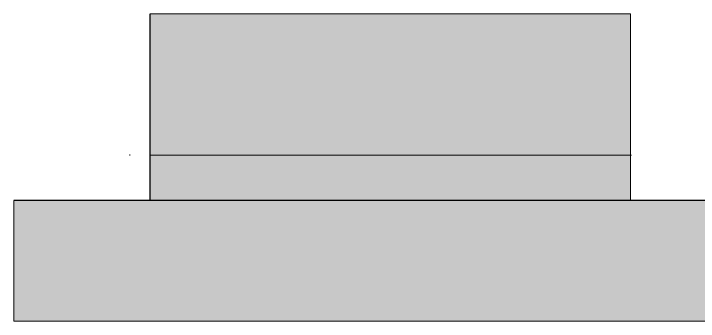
# Model space of a CAD drawing. Header units: metres. Extents: x -442 to 316, y -503 to 125.
# Drawn here: x 259.77 to 274.8, y -298.99 to -292.25 of the extents above; entities that cross this region are included whole.
import ezdxf

# ---------------------------------------------------------------- set-up
doc = ezdxf.new("R2010")
doc.units = ezdxf.units.M
doc.layers.add('FLOATING-WINDOWS', color=2, linetype='Continuous', plot=False)
doc.layers.add('SRAFA', color=251, linetype='Continuous')
doc.layers.add('SRAFY', color=3, linetype='Continuous')

msp = doc.modelspace()

# ---------------------------------------------------------------- hatches: boundary and pattern name
at = {"layer": 'SRAFY', "linetype": 'Continuous', "lineweight": 0}
for points in [[(262.764055, -292.246843), (273.304055, -292.246843), (273.304055, -296.346843), (262.764055, -296.346843)], [(278.201797, -296.346843), (259.768098, -296.346843), (259.768098, -298.994483), (278.201797, -298.994483)]]:
    msp.add_hatch(color=252, dxfattribs=at).paths.add_polyline_path(points)

# ---------------------------------------------------------------- linework, layer by layer
at = {"layer": 'FLOATING-WINDOWS', "linetype": 'Continuous', "lineweight": 0, "ltscale": 20}
for p in [(259.768098, -296.346843), (278.201797, -298.994483)]:
    msp.add_line(p, (259.768098, -298.994483), dxfattribs=at)
msp.add_lwpolyline([(262.764055, -292.246843), (273.304055, -292.246843), (273.304055, -296.346843), (262.764055, -296.346843)], close=True, dxfattribs=at)
at = {"layer": 'SRAFA', "linetype": 'Continuous'}
for p, q in [((262.764055, -296.346843), (262.764055, -292.246843)), ((262.327062, -295.346843), (262.313449, -295.346843)), ((278.201797, -296.346843), (259.768098, -296.346843))]:
    msp.add_line(p, q, dxfattribs=at)
at = {"layer": 'SRAFY', "color": 252, "linetype": 'Continuous', "lineweight": 0}
msp.add_line((273.327876, -295.346843), (262.764055, -295.346843), dxfattribs=at)

doc.saveas('drawing.dxf')
